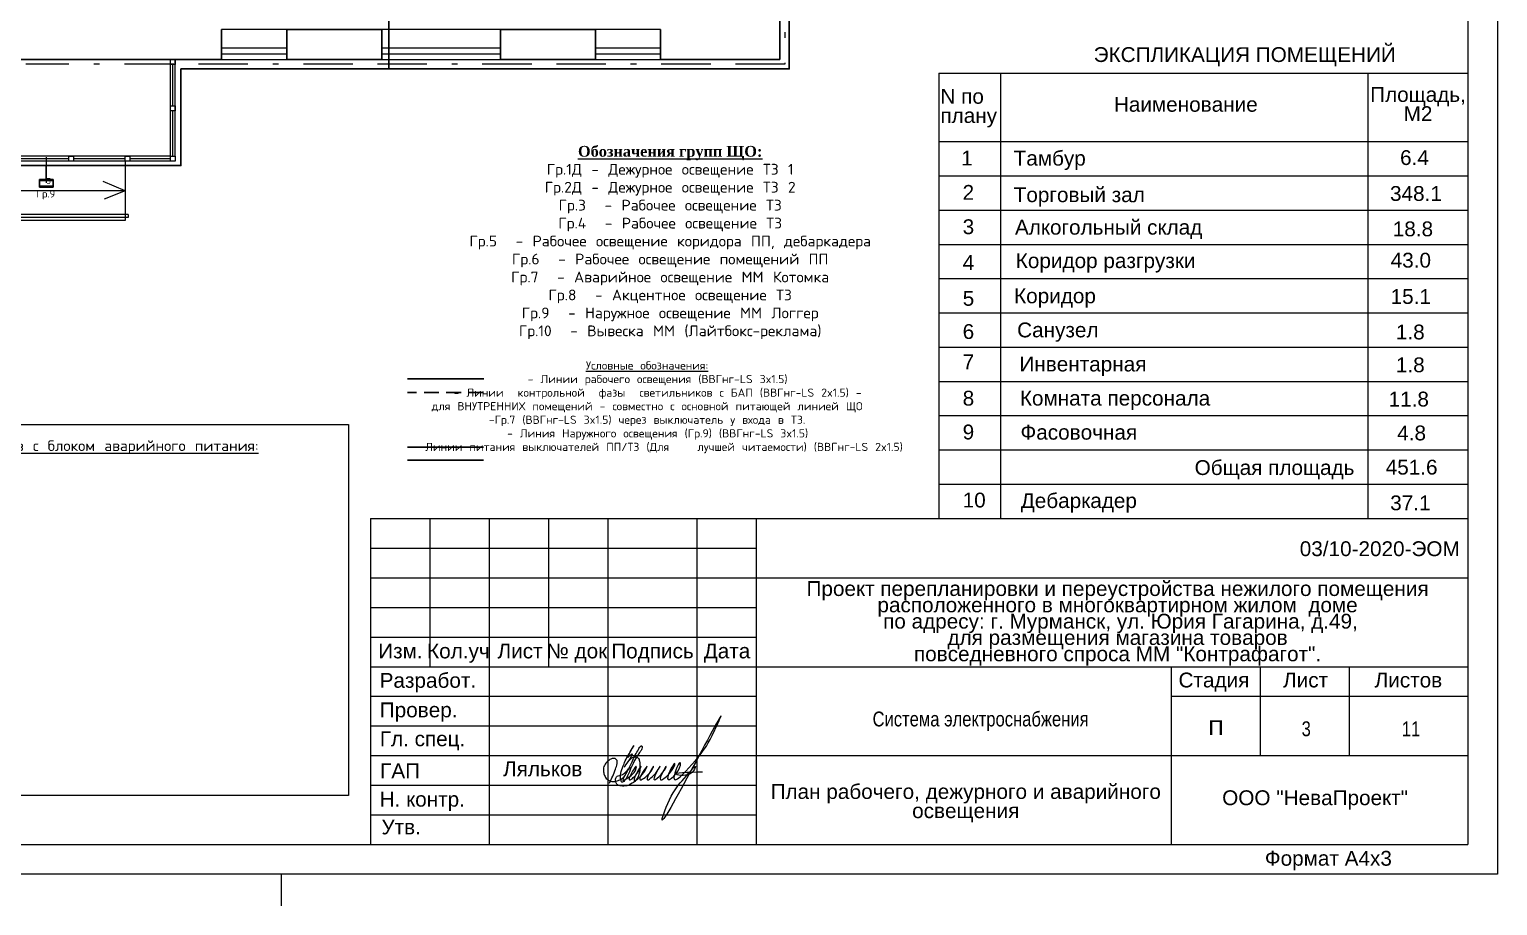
# Model space of a CAD drawing. Header units: metres. Extents: x -472 to 201, y -446 to -235.
# Drawn here: x -435.53 to -410.79, y -342.28 to -327.5 of the extents above; entities that cross this region are included whole.
import ezdxf
from ezdxf.enums import TextEntityAlignment as Align

# ---------------------------------------------------------------- set-up
doc = ezdxf.new("R2010")
doc.units = ezdxf.units.M
doc.header["$MEASUREMENT"] = 0
doc.linetypes.add('( Border )', pattern=[1.751, 0.5, -0.25, 0.5, -0.25, 0.001, -0.25])
doc.linetypes.add('( Hidden )', pattern=[0.375, 0.25, -0.125])
for name, color, linetype, lineweight in [('_ЛинииОСВ', 174, 'Continuous', 30), ('_Электрика', 7, 'Continuous', 15), ('Level 50', 7, 'Continuous', 0), ('Level 63', 7, 'Continuous', 0)]:
    doc.layers.add(name, color=color, linetype=linetype, lineweight=lineweight)
for name, color, linetype in [('DLXLUM', 220, 'Continuous'), ('DLXLUMEX', 220, 'Continuous'), ('Электрика', 7, 'Continuous')]:
    doc.layers.add(name, color=color, linetype=linetype)
doc.styles.get("Standard").update_dxf_attribs({"font": 'txt.shx'})
doc.styles.add('Style-Arial', font='arial.ttf')

# ---------------------------------------------------------------- blocks, each defined once
blk = doc.blocks.new('*U124')
at = {"color": 1}
blk.add_line((0, 17), (0, 450), dxfattribs=at)
for p, q in [((-113, 74), (-113, -39)), ((-113, 56), (-113, 74)), ((113, 74), (-113, 74)), ((-113, 74), (-113, 56)), ((-113, -39), (-113, 74)), ((-113, 74), (113, 74)), ((113, 56), (-113, 56)), ((-113, 56), (-113, -56)), ((-113, -56), (-113, 56)), ((-113, 56), (113, 56)), ((113, 56), (113, 74)), ((113, 74), (113, 56)), ((113, -39), (113, 74)), ((113, 74), (113, -39)), ((113, -56), (113, 56)), ((113, 56), (113, -56)), ((-113, -39), (113, -39)), ((-113, -56), (-113, -39)), ((-113, -39), (-113, -56)), ((113, -39), (-113, -39)), ((-113, -56), (113, -56)), ((113, -56), (-113, -56)), ((113, -39), (113, -56)), ((113, -56), (113, -39))]:
    blk.add_line(p, q)
at = {"layer": 'DLXLUMEX', "color": 7}
blk.add_text('5', height=100, dxfattribs=at).set_placement((0, 0))

msp = doc.modelspace()

# ---------------------------------------------------------------- linework, layer by layer
at = {"color": 7, "linetype": 'Continuous', "lineweight": 30}
for p, q in [((-422.885, -323.704), (-422.885, -328.014)), ((-432.295, -328.014), (-432.295, -327.504)), ((-431.195, -328.014), (-431.195, -327.504)), ((-431.195, -327.504), (-429.595, -327.504)), ((-429.595, -328.014), (-429.595, -327.504)), ((-427.595, -328.014), (-427.595, -327.504)), ((-427.595, -327.504), (-425.995, -327.504)), ((-425.995, -328.014), (-425.995, -327.504)), ((-424.895, -328.014), (-424.895, -327.504)), ((-432.295, -328.014), (-435.855, -328.014)), ((-429.595, -328.014), (-431.195, -328.014)), ((-425.995, -328.014), (-427.595, -328.014)), ((-422.885, -328.014), (-424.895, -328.014))]:
    msp.add_line(p, q, dxfattribs=at)
at = {"color": 1, "linetype": '( Border )', "lineweight": 13, "ltscale": 1.666667}
for p, q in [((-422.8, -325.049), (-422.8, -328.091)), ((-422.8, -328.091), (-435.594, -328.091))]:
    msp.add_line(p, q, dxfattribs=at)
at = {"color": 7, "linetype": 'Continuous', "lineweight": 13}
for p, q in [((-431.195, -327.504), (-432.295, -327.504)), ((-427.595, -327.504), (-429.595, -327.504)), ((-424.895, -327.504), (-425.995, -327.504)), ((-432.295, -328.014), (-431.195, -328.014)), ((-429.595, -328.014), (-427.595, -328.014)), ((-425.995, -328.014), (-424.895, -328.014)), ((-420.205, -328.242), (-411.287, -328.242)), ((-420.205, -328.242), (-420.205, -335.75)), ((-419.167, -328.242), (-419.167, -335.75)), ((-412.976, -328.242), (-412.976, -335.75)), ((-411.287, -328.242), (-411.287, -335.75)), ((-420.205, -329.397), (-411.287, -329.397)), ((-420.205, -335.75), (-411.287, -335.75))]:
    msp.add_line(p, q, dxfattribs=at)
at = {"color": 7, "linetype": 'Continuous', "lineweight": 0}
for p, q in [((-432.295, -327.814), (-431.195, -327.814)), ((-429.595, -327.814), (-427.595, -327.814)), ((-425.995, -327.814), (-424.895, -327.814)), ((-433.155, -329.644), (-433.155, -328.027)), ((-433.115, -328.795), (-433.115, -328.094)), ((-433.075, -329.644), (-433.075, -328.014)), ((-432.295, -327.914), (-431.195, -327.914)), ((-429.595, -327.914), (-427.595, -327.914)), ((-425.995, -327.914), (-424.895, -327.914)), ((-433.115, -329.644), (-433.115, -328.875)), ((-433.155, -329.644), (-435.74, -329.644)), ((-435.74, -329.684), (-434.87, -329.684)), ((-433.155, -329.724), (-435.74, -329.724)), ((-434.79, -329.684), (-433.92, -329.684)), ((-433.92, -329.724), (-433.92, -330.724)), ((-433.84, -329.684), (-433.155, -329.684)), ((-433.92, -330.224), (-434.293, -330.071)), ((-420.205, -329.975), (-411.287, -329.975)), ((-433.92, -330.224), (-435.82, -330.224)), ((-433.92, -330.224), (-434.274, -330.368)), ((-433.87, -330.624), (-435.92, -330.624)), ((-433.87, -330.624), (-433.87, -330.674)), ((-420.205, -330.552), (-411.287, -330.552)), ((-433.87, -330.674), (-435.87, -330.674)), ((-433.92, -330.724), (-435.82, -330.724)), ((-420.205, -331.13), (-411.287, -331.13)), ((-420.205, -331.707), (-411.287, -331.707)), ((-420.205, -332.285), (-411.287, -332.285)), ((-420.205, -332.862), (-411.287, -332.862)), ((-420.205, -333.44), (-411.287, -333.44)), ((-420.205, -334.017), (-411.287, -334.017)), ((-420.205, -334.595), (-411.287, -334.595)), ((-420.205, -335.172), (-411.287, -335.172))]:
    msp.add_line(p, q, dxfattribs=at)
at = {"color": 7, "linetype": 'Continuous', "lineweight": 13, "flags": 128}
for points in [[(-433.155, -328.014), (-433.075, -328.014), (-433.075, -328.094), (-433.155, -328.094), (-433.155, -328.014)], [(-433.155, -328.795), (-433.075, -328.795), (-433.075, -328.875), (-433.155, -328.875), (-433.155, -328.795)], [(-434.87, -329.644), (-434.79, -329.644), (-434.79, -329.724), (-434.87, -329.724), (-434.87, -329.644)], [(-433.92, -329.644), (-433.84, -329.644), (-433.84, -329.724), (-433.92, -329.724), (-433.92, -329.644)], [(-433.155, -329.644), (-433.075, -329.644), (-433.075, -329.724), (-433.155, -329.724), (-433.155, -329.644)]]:
    msp.add_lwpolyline(points, close=True, dxfattribs=at)
at = {"color": 5, "linetype": 'Continuous', "lineweight": 0}
msp.add_spline([(-425.758, -340.213), (-425.655, -339.978), (-425.63, -339.884), (-425.63, -339.831), (-425.661, -339.8), (-425.71, -339.8), (-425.788, -339.845), (-425.843, -339.914), (-425.857, -339.955), (-425.857, -340.023), (-425.84, -340.087), (-425.797, -340.148), (-425.748, -340.176), (-425.681, -340.187), (-425.613, -340.169), (-425.555, -340.142), (-425.514, -340.111), (-425.443, -339.988), (-425.377, -339.852), (-425.323, -339.741), (-425.267, -339.644), (-425.23, -339.592), (-425.212, -339.587), (-425.206, -339.612), (-425.217, -339.653), (-425.249, -339.698), (-425.44, -340.066), (-425.501, -340.172), (-425.547, -340.198), (-425.559, -340.177), (-425.565, -340.156), (-425.572, -340.08), (-425.539, -339.957), (-425.444, -339.75), (-425.346, -339.58), (-425.443, -339.777), (-425.38, -339.722), (-425.508, -339.945), (-425.408, -339.814), (-425.334, -339.771), (-425.277, -339.786), (-425.25, -339.846), (-425.243, -339.943), (-425.313, -340.166), (-425.401, -340.23), (-425.466, -340.257), (-425.565, -340.261), (-425.634, -340.232), (-425.646, -340.21), (-425.654, -340.16), (-425.64, -340.108), (-425.564, -340.081), (-425.411, -339.944), (-425.527, -340.171), (-425.467, -340.137), (-425.313, -339.982), (-425.301, -339.937), (-425.426, -340.154), (-425.293, -340.053), (-425.225, -339.93), (-425.342, -340.163), (-425.18, -340.036), (-425.122, -339.93), (-425.245, -340.148), (-425.079, -340.042), (-425.013, -339.93), (-425.122, -340.15), (-424.952, -340.013), (-424.905, -339.93), (-425.007, -340.147), (-424.809, -339.955), (-424.804, -339.942), (-424.903, -340.135), (-424.658, -339.908), (-424.656, -339.898), (-424.78, -340.138), (-424.561, -339.908), (-424.561, -339.879), (-424.67, -340.127), (-424.37, -339.902), (-424.026, -339.409), (-423.891, -339.118), (-424.868, -340.811), (-424.685, -340.379), (-424.46, -340.089), (-424.307, -339.936), (-424.363, -340.032), (-424.633, -340.064), (-424.19, -340.022)], degree=3, dxfattribs=at)
at = {"layer": '_ЛинииОСВ', "color": 1, "linetype": '( Hidden )'}
msp.add_lwpolyline([(-427.882, -333.627), (-429.159, -333.627)], dxfattribs=at)
at = {"layer": '_Электрика', "color": 114, "lineweight": 30, "true_color": 0x139b48}
for points in [[(-429.612, -325.274), (-429.477, -325.274), (-429.477, -328.171), (-422.726, -328.171), (-422.726, -325.017), (-422.249, -325.017)], [(-429.477, -328.171), (-432.979, -328.171), (-432.979, -329.802), (-435.252, -329.802), (-435.252, -330.053), (-435.252, -329.802), (-439.25, -329.802), (-439.25, -330.026), (-439.248, -329.802), (-443.25, -329.802), (-443.25, -330.035), (-443.25, -329.802), (-447.248, -329.802), (-447.248, -330.032), (-447.248, -329.802), (-451.259, -329.802)], [(-427.882, -334.546), (-429.159, -334.546)]]:
    msp.add_lwpolyline(points, dxfattribs=at)
at = {"layer": '_Электрика', "color": 2, "lineweight": 30, "true_color": 0xf1eb1f}
msp.add_lwpolyline([(-427.876, -333.398), (-429.159, -333.398)], dxfattribs=at)
at = {"layer": '_Электрика'}
msp.add_lwpolyline([(-441.321, -334.168), (-430.153, -334.168), (-430.153, -340.42), (-441.321, -340.42)], close=True, dxfattribs=at)
at = {"layer": '_Электрика', "color": 175, "lineweight": 30, "true_color": 0x4554a5}
msp.add_lwpolyline([(-427.882, -334.77), (-429.159, -334.77)], dxfattribs=at)
at = {"layer": 'Level 50', "color": 7, "linetype": 'Continuous', "lineweight": 13}
for p in [(-411.287, -313.25), (-470.726, -341.25)]:
    msp.add_line(p, (-411.287, -341.25), dxfattribs=at)
at = {"layer": 'Level 63', "color": 7, "linetype": 'Continuous', "lineweight": 13}
for p, q in [((-429.787, -335.75), (-411.287, -335.75)), ((-429.787, -335.75), (-429.787, -341.25)), ((-428.787, -335.75), (-428.787, -338.25)), ((-427.787, -335.75), (-427.787, -341.25)), ((-426.787, -335.75), (-426.787, -338.25)), ((-425.787, -335.75), (-425.787, -341.25)), ((-424.287, -335.75), (-424.287, -341.25)), ((-423.287, -335.75), (-423.287, -341.25)), ((-423.287, -336.75), (-411.287, -336.75)), ((-429.787, -337.75), (-423.287, -337.75)), ((-429.787, -338.25), (-423.287, -338.25)), ((-423.287, -338.25), (-411.287, -338.25)), ((-416.287, -338.75), (-411.287, -338.75)), ((-423.287, -339.75), (-411.287, -339.75))]:
    msp.add_line(p, q, dxfattribs=at)
at = {"layer": 'Level 63', "color": 7, "linetype": 'Continuous', "lineweight": 0}
for p, q in [((-429.787, -336.25), (-423.287, -336.25)), ((-429.787, -336.75), (-423.287, -336.75)), ((-429.787, -337.25), (-423.287, -337.25)), ((-429.787, -338.75), (-423.287, -338.75)), ((-429.787, -339.25), (-423.287, -339.25)), ((-429.787, -339.75), (-423.287, -339.75)), ((-429.787, -340.25), (-423.287, -340.25)), ((-429.787, -340.75), (-423.287, -340.75)), ((-431.287, -342.28), (-431.287, -341.75))]:
    msp.add_line(p, q, dxfattribs=at)
at = {"layer": 'Level 63', "color": 7, "linetype": 'Continuous', "lineweight": 0, "flags": 128}
msp.add_lwpolyline([(-410.787, -341.75), (-472.287, -341.75), (-472.287, -312.75), (-410.787, -312.75), (-410.787, -341.75)], close=True, dxfattribs=at)
at = {"layer": 'Level 63', "color": 7, "linetype": 'Continuous', "lineweight": 13, "flags": 128}
for points in [[(-416.287, -338.25), (-416.287, -341.25)], [(-414.787, -338.25), (-414.787, -339.75)], [(-413.287, -338.25), (-413.287, -339.75)]]:
    msp.add_lwpolyline(points, dxfattribs=at)

# ---------------------------------------------------------------- block references
at = {"layer": 'DLXLUM', "xscale": 0.001, "yscale": 0.001, "zscale": 0.001}
msp.add_blockref('*U124', (-435.248, -330.111), dxfattribs=at)

# ---------------------------------------------------------------- texts
at = {"color": 7, "lineweight": 13, "style": 'Style-Arial'}
msp.add_text('ЭКСПЛИКАЦИЯ ПОМЕЩЕНИЙ ', height=0.25, dxfattribs=at).set_placement((-417.596, -327.804), align=Align.TOP_LEFT)
at = {"color": 7, "linetype": 'Continuous', "lineweight": 0, "style": 'Style-Arial'}
for s, p in [('1', (-419.731, -329.549)), ('Тамбур', (-418.337, -329.551)), ('6.4', (-412.189, -329.541)), ('2', (-419.708, -330.128)), ('Торговый зал', (-417.839, -330.167)), ('348.1', (-412.164, -330.146)), ('3', (-419.707, -330.707)), ('Алкогольный склад', (-417.344, -330.715)), ('18.8', (-412.215, -330.743)), ('4', (-419.707, -331.31)), ('Коридор разгрузки', (-417.394, -331.279)), ('43.0', (-412.25, -331.271)), ('5', (-419.706, -331.914)), ('Коридор ', (-418.199, -331.872)), ('15.1', (-412.251, -331.883)), ('6', (-419.707, -332.474)), ('Санузел', (-418.2, -332.447)), ('1.8', (-412.259, -332.482)), ('7', (-419.707, -332.986)), ('Инвентарная', (-417.777, -333.022)), ('1.8', (-412.259, -333.035)), ('8', (-419.707, -333.598)), ('Комната персонала', (-417.236, -333.597)), ('11.8', (-412.285, -333.613)), ('9', (-419.707, -334.168)), ('Фасовочная', (-417.846, -334.172)), ('4.8', (-412.237, -334.184)), ('Общая площадь ', (-414.499, -334.768)), ('451.6', (-412.237, -334.761)), ('10', (-419.61, -335.316)), ('Дебаркадер', (-417.846, -335.325)), ('37.1', (-412.258, -335.363))]:
    msp.add_text(s, height=0.25, dxfattribs=at).set_placement(p, align=Align.TOP_CENTER)
at = {"color": 7, "linetype": 'Continuous', "lineweight": 13, "style": 'Style-Arial'}
for s, p in [('03/10-2020-ЭОМ', (-412.774, -336.136)), ('П', (-415.536, -339.152))]:
    msp.add_text(s, height=0.25, dxfattribs=at).set_placement(p, align=Align.TOP_CENTER)
at = {"color": 7, "linetype": 'Continuous', "lineweight": 0, "style": 'Style-Arial', "width": 0.8}
for s, p in [('3', (-414.013, -339.172)), ('11', (-412.246, -339.172))]:
    msp.add_text(s, height=0.25, dxfattribs=at).set_placement(p, align=Align.TOP_CENTER)
at = {"color": 7, "linetype": 'Continuous', "lineweight": 13, "char_height": 0.25, "style": 'Style-Arial'}
for s, insert, attachment_point, line_spacing_factor in [('N по \\Pплану', (-420.179, -328.508), 1, 0.776524), ('Наименование', (-417.255, -328.643), 1, 0.6), ('Проект перепланировки и переустройства нежилого помещения \\Pрасположенного в многоквартирном жилом  доме \\P по адресу: г. Мурманск, ул. Юрия Гагарина, д.49,\\Pдля размещения магазина товаров \\Pповседневного спроса ММ "Контрафагот".', (-417.193, -336.808), 2, 0.66)]:
    msp.add_mtext(s, dxfattribs=dict(at, insert=insert, attachment_point=attachment_point, line_spacing_factor=line_spacing_factor))
at = {"color": 7, "linetype": 'Continuous', "lineweight": 0, "char_height": 0.25, "style": 'Style-Arial'}
for s, insert, attachment_point, line_spacing_factor in [('Площадь,\\PМ2', (-412.129, -328.477), 2, 0.776524), ('{\\W0.8;Система электроснабжения}', (-419.502, -339.17), 5, 0.9)]:
    msp.add_mtext(s, dxfattribs=dict(at, insert=insert, attachment_point=attachment_point, line_spacing_factor=line_spacing_factor))
at = {"color": 7, "linetype": 'Continuous', "lineweight": 13, "insert": (-419.752, -340.553), "char_height": 0.25, "width": 6.62488, "attachment_point": 5, "line_spacing_factor": 0.776524, "style": 'Style-Arial'}
msp.add_mtext('План рабочего, дежурного и аварийного освещения', dxfattribs=at)
at = {"layer": '_Электрика', "linetype": 'Continuous', "lineweight": 30}
msp.add_text('Гр.9', height=0.1228, dxfattribs=at).set_placement((-435.416, -330.339))
at = {"layer": 'Level 63', "color": 7, "linetype": 'Continuous', "lineweight": 0, "style": 'Style-Arial'}
for s, p in [('Изм.', (-429.28, -337.985)), ('Кол.уч', (-428.303, -337.985)), ('Лист', (-427.264, -337.985)), ('№ док', (-426.306, -337.985)), ('Подпись', (-425.032, -337.985)), ('Дата', (-423.776, -337.985)), ('Разработ.', (-428.818, -338.481)), ('Стадия', (-415.569, -338.475)), ('Лист', (-414.024, -338.475)), ('Листов', (-412.291, -338.475)), ('Провер.', (-428.973, -338.979)), ('Гл. спец.', (-428.907, -339.466)), ('ГАП', (-429.286, -340.007)), ('Н. контр.', (-428.912, -340.485)), ('ООО "НеваПроект"', (-413.864, -340.46)), ('Утв.', (-429.268, -340.952)), ('Формат А4х3', (-413.64, -341.481))]:
    msp.add_text(s, height=0.25, dxfattribs=at).set_placement(p, align=Align.MIDDLE_CENTER)
msp.add_text('П', height=0.25, dxfattribs=at).set_placement((-415.657, -339.154), align=Align.TOP_LEFT)
msp.add_text('Ляльков', height=0.25, dxfattribs=at).set_placement((-426.882, -339.848), align=Align.TOP_CENTER)
at = {"layer": 'Электрика', "lineweight": 9, "attachment_point": 1}
for s, width, gutter_width, heights, insert, char_height in [('\\pxi-3,l3,qc,t3;{\\fTimes New Roman|b1|i0|c204|p23;\\LОбозначения групп ЩО:\\P\\pi0,l0,q*,tz;}Гр.1Д - Дежурное освещение ТЗ 1\\PГр.2Д - Дежурное освещение ТЗ 2\\PГр.3  - Рабочее освещение ТЗ\\PГр.4  - Рабочее освещение ТЗ\\PГр.5  - Рабочее освещение коридора ПП, дебаркадера\\PГр.6  - Рабочее освещение помещений ПП\\PГр.7  - Аварийное освещение ММ Котомка\\PГр.8  - Акцентное освещение ТЗ\\PГр.9  - Наружное освещение ММ Логгер\\PГр.10  - Вывеска ММ (Лайтбокс-реклама)', 8.93625, 2.647, [0], (-429.202, -329.469), 0.18162), ('\\pxqc;{\\LУсловные обозначения:\\P\\pq*;}^I^I^I- Линии рабочего освещения (ВВГнг-LS 3x1.5) \\P^I^I^I- Линии  контрольной  фазы  светильников с БАП (ВВГнг-LS 2x1.5) - для ВНУТРЕННИХ помещений - совместно с основной питающей линией ЩО -Гр.7 (ВВГнг-LS 3x1.5) через выключатель у входа в ТЗ. \\P^I^I^I- Линия Наружного освещения (Гр.9) (ВВГнг-LS 3x1.5)\\P^I^I^I- Линии питания выключателей ПП/ТЗ (Для ^I^I^Iлучшей читаемости) (ВВГнг-LS 2x1.5)', 8.29472, 24.415, [6.552], (-429.27, -333.103), 0.137233), ('\\pxqc;{\\LСхема подключения светильников с блоком аварийного питания:}', 15.91644, 24.415, [7.343], (-443.669, -334.434), 0.18)]:
    msp.add_mtext_dynamic_manual_height_columns(s, width=width, gutter_width=gutter_width, heights=heights, dxfattribs=dict(at, insert=insert, char_height=char_height))

doc.saveas('drawing.dxf')
